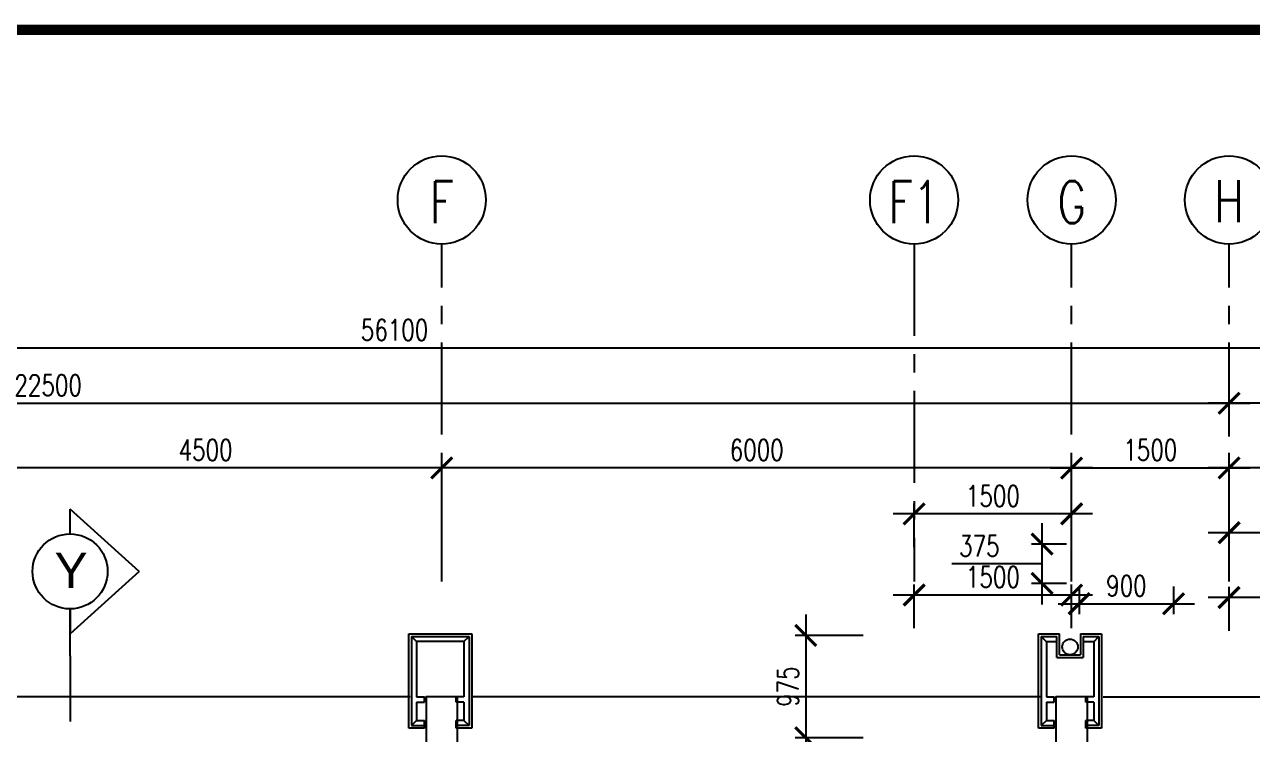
# Model space of a CAD drawing. Header units: inches. Extents: x -106706990 to 300603, y -86718466 to 1728185.
# Drawn here: x 143683 to 155381, y 50652 to 57416 of the extents above; entities that cross this region are included whole.
import ezdxf
from ezdxf.enums import TextEntityAlignment as Align

# ---------------------------------------------------------------- set-up
doc = ezdxf.new("R2010")
doc.units = ezdxf.units.IN
doc.header["$MEASUREMENT"] = 0
doc.linetypes.add('CENTER', pattern=[2, 1.25, -0.25, 0.25, -0.25])
for name, color, linetype in [('A-ARR', 4, 'Continuous'), ('A-BUBLE', 8, 'Continuous'), ('A-BUBLETEXT', 7, 'Continuous'), ('A-COLUMN', 3, 'Continuous'), ('A-DIM100', 4, 'Continuous'), ('A-ELEV3', 9, 'Continuous'), ('A-NOTE', 2, 'Continuous'), ('A-PANEL', 13, 'Continuous'), ('A-RWDP', 4, 'Continuous'), ('A-SECLINE', 3, 'CENTER'), ('Grid', 8, 'CENTER')]:
    doc.layers.add(name, color=color, linetype=linetype)
doc.styles.add('ARIAL-SPEC', font='arial.ttf', dxfattribs={"height": 200})
doc.styles.add('ROMANS', font='romans.shx', dxfattribs={"width": 0.75, "height": 200})
doc.styles.add('STYLE2', font='romans.shx', dxfattribs={"width": 0.75, "height": 1000})
doc.dimstyles.new('DIM 100', dxfattribs={"dimtxt": 200, "dimasz": 200, "dimexe": 100, "dimexo": 70, "dimgap": 70, "dimtad": 1, "dimtoh": 1, "dimdec": 0, "dimzin": 0, "dimdsep": 46, "dimtxsty": 'ROMANS', "dimblk": 'ARCHTICK', "dimcen": 0.09, "dimdle": 200, "dimclrd": 4, "dimclre": 4, "dimclrt": 2, "dimadec": 0, "dimazin": 0, "dimtfac": 1, "dimtdec": 0, "dimtmove": 1, "dimatfit": 3, "dimfxl": 1, "dimtzin": 0, "dimarcsym": 0})

# ---------------------------------------------------------------- blocks, each defined once
blk = doc.blocks.new('_ArchTick')
at = {"color": 0, "linetype": 'ByBlock', "const_width": 0.15}
blk.add_lwpolyline([(-0.5, -0.5), (0.5, 0.5)], dxfattribs=at)
blk = doc.blocks.new('*D588')
at = {"layer": 'A-ARR', "color": 4, "lineweight": -2, "transparency": 16777216}
for p, q in [((153377, 51891), (153377, 52666)), ((153608, 52466), (153277, 52466)), ((153042, 52278), (152516, 52278)), ((153377, 52278), (153042, 52278)), ((153610, 52091), (153277, 52091))]:
    blk.add_line(p, q, dxfattribs=at)
at = {"layer": 'DEFPOINTS', "color": 0, "transparency": 16777216}
for p in [(153377, 52466), (153678, 52466), (153680, 52091)]:
    blk.add_point(p, dxfattribs=at)
at = {"layer": 'A-ARR', "color": 4, "lineweight": -2, "transparency": 16777216, "xscale": 200, "yscale": 200, "zscale": 200}
for p, rotation in [((153377, 52466), 90), ((153377, 52091), 270)]:
    blk.add_blockref('_ArchTick', p, dxfattribs=dict(at, rotation=rotation))
at = {"layer": 'A-ARR', "color": 2, "transparency": 16777216, "insert": (152779, 52448), "char_height": 200, "attachment_point": 5, "style": 'ROMANS'}
blk.add_mtext('375', dxfattribs=at)
blk = doc.blocks.new('*D589')
at = {"layer": 'A-ARR', "color": 4, "lineweight": -2, "transparency": 16777216}
for p, q in [((153730, 52061), (153730, 51798)), ((154630, 52061), (154630, 51798)), ((153530, 51898), (154830, 51898))]:
    blk.add_line(p, q, dxfattribs=at)
at = {"layer": 'DEFPOINTS', "color": 0, "transparency": 16777216}
for p in [(153730, 52131), (154630, 52131), (154630, 51898)]:
    blk.add_point(p, dxfattribs=at)
at = {"layer": 'A-ARR', "color": 4, "lineweight": -2, "transparency": 16777216, "xscale": 200, "yscale": 200, "zscale": 200, "rotation": 180}
blk.add_blockref('_ArchTick', (153730, 51898), dxfattribs=at)
at = {"layer": 'A-ARR', "color": 4, "lineweight": -2, "transparency": 16777216, "xscale": 200, "yscale": 200, "zscale": 200}
blk.add_blockref('_ArchTick', (154630, 51898), dxfattribs=at)
at = {"layer": 'A-ARR', "color": 2, "transparency": 16777216, "insert": (154180, 52068), "char_height": 200, "attachment_point": 5, "style": 'ROMANS'}
blk.add_mtext('900', dxfattribs=at)
blk = doc.blocks.new('*D559')
at = {"layer": 'A-DIM100', "color": 4, "lineweight": -2, "transparency": 16777216}
for p, q in [((143158, 52874), (143158, 53291)), ((147658, 52874), (147658, 53291)), ((147858, 53191), (142958, 53191))]:
    blk.add_line(p, q, dxfattribs=at)
at = {"layer": 'DEFPOINTS', "color": 0, "transparency": 16777216}
for p in [(143158, 53191), (143158, 52804), (147658, 52804)]:
    blk.add_point(p, dxfattribs=at)
at = {"layer": 'A-DIM100', "color": 4, "lineweight": -2, "transparency": 16777216, "xscale": 200, "yscale": 200, "zscale": 200, "rotation": 180}
blk.add_blockref('_ArchTick', (143158, 53191), dxfattribs=at)
at = {"layer": 'A-DIM100', "color": 4, "lineweight": -2, "transparency": 16777216, "xscale": 200, "yscale": 200, "zscale": 200}
blk.add_blockref('_ArchTick', (147658, 53191), dxfattribs=at)
at = {"layer": 'A-DIM100', "color": 2, "transparency": 16777216, "insert": (145408, 53361), "char_height": 200, "attachment_point": 5, "style": 'ROMANS'}
blk.add_mtext('4500', dxfattribs=at)
blk = doc.blocks.new('*D560')
at = {"layer": 'A-DIM100', "color": 4, "lineweight": -2, "transparency": 16777216}
for p, q in [((147658, 52874), (147658, 53291)), ((153658, 52874), (153658, 53291)), ((153858, 53191), (147458, 53191))]:
    blk.add_line(p, q, dxfattribs=at)
at = {"layer": 'DEFPOINTS', "color": 0, "transparency": 16777216}
for p in [(147658, 53191), (147658, 52804), (153658, 52804)]:
    blk.add_point(p, dxfattribs=at)
at = {"layer": 'A-DIM100', "color": 4, "lineweight": -2, "transparency": 16777216, "xscale": 200, "yscale": 200, "zscale": 200, "rotation": 180}
blk.add_blockref('_ArchTick', (147658, 53191), dxfattribs=at)
at = {"layer": 'A-DIM100', "color": 4, "lineweight": -2, "transparency": 16777216, "xscale": 200, "yscale": 200, "zscale": 200}
blk.add_blockref('_ArchTick', (153658, 53191), dxfattribs=at)
at = {"layer": 'A-DIM100', "color": 2, "transparency": 16777216, "insert": (150658, 53361), "char_height": 200, "attachment_point": 5, "style": 'ROMANS'}
blk.add_mtext('6000', dxfattribs=at)
blk = doc.blocks.new('*D561')
at = {"layer": 'A-DIM100', "color": 4, "lineweight": -2, "transparency": 16777216}
for p, q in [((153658, 52874), (153658, 53291)), ((155158, 52874), (155158, 53291)), ((153458, 53191), (155358, 53191))]:
    blk.add_line(p, q, dxfattribs=at)
at = {"layer": 'DEFPOINTS', "color": 0, "transparency": 16777216}
for p in [(155158, 53191), (153658, 52804), (155158, 52804)]:
    blk.add_point(p, dxfattribs=at)
at = {"layer": 'A-DIM100', "color": 4, "lineweight": -2, "transparency": 16777216, "xscale": 200, "yscale": 200, "zscale": 200, "rotation": 180}
blk.add_blockref('_ArchTick', (153658, 53191), dxfattribs=at)
at = {"layer": 'A-DIM100', "color": 4, "lineweight": -2, "transparency": 16777216, "xscale": 200, "yscale": 200, "zscale": 200}
blk.add_blockref('_ArchTick', (155158, 53191), dxfattribs=at)
at = {"layer": 'A-DIM100', "color": 2, "transparency": 16777216, "insert": (154408, 53361), "char_height": 200, "attachment_point": 5, "style": 'ROMANS'}
blk.add_mtext('1500', dxfattribs=at)
blk = doc.blocks.new('*D562')
at = {"layer": 'A-DIM100', "color": 4, "lineweight": -2, "transparency": 16777216}
for p, q in [((155158, 52874), (155158, 53291)), ((161158, 52874), (161158, 53291)), ((161358, 53191), (154958, 53191))]:
    blk.add_line(p, q, dxfattribs=at)
at = {"layer": 'DEFPOINTS', "color": 0, "transparency": 16777216}
for p in [(155158, 53191), (155158, 52804), (161158, 52804)]:
    blk.add_point(p, dxfattribs=at)
at = {"layer": 'A-DIM100', "color": 4, "lineweight": -2, "transparency": 16777216, "xscale": 200, "yscale": 200, "zscale": 200, "rotation": 180}
blk.add_blockref('_ArchTick', (155158, 53191), dxfattribs=at)
at = {"layer": 'A-DIM100', "color": 4, "lineweight": -2, "transparency": 16777216, "xscale": 200, "yscale": 200, "zscale": 200}
blk.add_blockref('_ArchTick', (161158, 53191), dxfattribs=at)
at = {"layer": 'A-DIM100', "color": 2, "transparency": 16777216, "insert": (158158, 53361), "char_height": 200, "attachment_point": 5, "style": 'ROMANS'}
blk.add_mtext('6000', dxfattribs=at)
blk = doc.blocks.new('*D566')
at = {"layer": 'A-DIM100', "color": 4, "lineweight": -2, "transparency": 16777216}
for p, q in [((119158, 54020), (119158, 54437)), ((175258, 54020), (175258, 54437)), ((118958, 54337), (175458, 54337))]:
    blk.add_line(p, q, dxfattribs=at)
at = {"layer": 'DEFPOINTS', "color": 0, "transparency": 16777216}
for p in [(175258, 54337), (119158, 53950), (175258, 53950)]:
    blk.add_point(p, dxfattribs=at)
at = {"layer": 'A-DIM100', "color": 4, "lineweight": -2, "transparency": 16777216, "xscale": 200, "yscale": 200, "zscale": 200, "rotation": 180}
blk.add_blockref('_ArchTick', (119158, 54337), dxfattribs=at)
at = {"layer": 'A-DIM100', "color": 4, "lineweight": -2, "transparency": 16777216, "xscale": 200, "yscale": 200, "zscale": 200}
blk.add_blockref('_ArchTick', (175258, 54337), dxfattribs=at)
at = {"layer": 'A-DIM100', "color": 2, "transparency": 16777216, "insert": (147208, 54507), "char_height": 200, "attachment_point": 5, "style": 'ROMANS'}
blk.add_mtext('56100', dxfattribs=at)
blk = doc.blocks.new('*D567')
at = {"layer": 'A-DIM100', "color": 4, "lineweight": -2, "transparency": 16777216}
for p, q in [((132458, 53808), (155358, 53808)), ((132658, 53491), (132658, 53908)), ((155158, 53491), (155158, 53908))]:
    blk.add_line(p, q, dxfattribs=at)
at = {"layer": 'DEFPOINTS', "color": 0, "transparency": 16777216}
for p in [(155158, 53808), (132658, 53421), (155158, 53421)]:
    blk.add_point(p, dxfattribs=at)
at = {"layer": 'A-DIM100', "color": 4, "lineweight": -2, "transparency": 16777216, "xscale": 200, "yscale": 200, "zscale": 200, "rotation": 180}
blk.add_blockref('_ArchTick', (132658, 53808), dxfattribs=at)
at = {"layer": 'A-DIM100', "color": 4, "lineweight": -2, "transparency": 16777216, "xscale": 200, "yscale": 200, "zscale": 200}
blk.add_blockref('_ArchTick', (155158, 53808), dxfattribs=at)
at = {"layer": 'A-DIM100', "color": 2, "transparency": 16777216, "insert": (143908, 53978), "char_height": 200, "attachment_point": 5, "style": 'ROMANS'}
blk.add_mtext('22500', dxfattribs=at)
blk = doc.blocks.new('*D577')
at = {"layer": 'A-DIM100', "color": 4, "lineweight": -2, "transparency": 16777216}
for p, q in [((175458, 53808), (154958, 53808)), ((155158, 53491), (155158, 53908)), ((175258, 53491), (175258, 53908))]:
    blk.add_line(p, q, dxfattribs=at)
at = {"layer": 'DEFPOINTS', "color": 0, "transparency": 16777216}
for p in [(155158, 53808), (155158, 53421), (175258, 53421)]:
    blk.add_point(p, dxfattribs=at)
at = {"layer": 'A-DIM100', "color": 4, "lineweight": -2, "transparency": 16777216, "xscale": 200, "yscale": 200, "zscale": 200, "rotation": 180}
blk.add_blockref('_ArchTick', (155158, 53808), dxfattribs=at)
at = {"layer": 'A-DIM100', "color": 4, "lineweight": -2, "transparency": 16777216, "xscale": 200, "yscale": 200, "zscale": 200}
blk.add_blockref('_ArchTick', (175258, 53808), dxfattribs=at)
at = {"layer": 'A-DIM100', "color": 2, "transparency": 16777216, "insert": (165208, 53978), "char_height": 200, "attachment_point": 5, "style": 'ROMANS'}
blk.add_mtext('20100', dxfattribs=at)
blk = doc.blocks.new('*D549')
at = {"layer": 'A-DIM100', "color": 4, "lineweight": -2, "transparency": 16777216}
for p, q in [((155158, 52257), (155158, 52674)), ((158158, 52257), (158158, 52674)), ((158358, 52574), (154958, 52574))]:
    blk.add_line(p, q, dxfattribs=at)
at = {"layer": 'DEFPOINTS', "color": 0, "transparency": 16777216}
for p in [(155158, 52574), (155158, 52187), (158158, 52187)]:
    blk.add_point(p, dxfattribs=at)
at = {"layer": 'A-DIM100', "color": 4, "lineweight": -2, "transparency": 16777216, "xscale": 200, "yscale": 200, "zscale": 200, "rotation": 180}
blk.add_blockref('_ArchTick', (155158, 52574), dxfattribs=at)
at = {"layer": 'A-DIM100', "color": 4, "lineweight": -2, "transparency": 16777216, "xscale": 200, "yscale": 200, "zscale": 200}
blk.add_blockref('_ArchTick', (158158, 52574), dxfattribs=at)
at = {"layer": 'A-DIM100', "color": 2, "transparency": 16777216, "insert": (156658, 52744), "char_height": 200, "attachment_point": 5, "style": 'ROMANS'}
blk.add_mtext('3000', dxfattribs=at)
blk = doc.blocks.new('*D551')
at = {"layer": 'A-DIM100', "color": 4, "lineweight": -2, "transparency": 16777216}
for p, q in [((155158, 51639), (155158, 52057)), ((157108, 51639), (157108, 52057)), ((157308, 51957), (154958, 51957))]:
    blk.add_line(p, q, dxfattribs=at)
at = {"layer": 'DEFPOINTS', "color": 0, "transparency": 16777216}
for p in [(155158, 51957), (155158, 51569), (157108, 51569)]:
    blk.add_point(p, dxfattribs=at)
at = {"layer": 'A-DIM100', "color": 4, "lineweight": -2, "transparency": 16777216, "xscale": 200, "yscale": 200, "zscale": 200, "rotation": 180}
blk.add_blockref('_ArchTick', (155158, 51957), dxfattribs=at)
at = {"layer": 'A-DIM100', "color": 4, "lineweight": -2, "transparency": 16777216, "xscale": 200, "yscale": 200, "zscale": 200}
blk.add_blockref('_ArchTick', (157108, 51957), dxfattribs=at)
at = {"layer": 'A-DIM100', "color": 2, "transparency": 16777216, "insert": (156133, 52127), "char_height": 200, "attachment_point": 5, "style": 'ROMANS'}
blk.add_mtext('1950', dxfattribs=at)
blk = doc.blocks.new('*D535')
at = {"layer": 'A-DIM100', "color": 4, "lineweight": -2, "transparency": 16777216}
for p, q in [((152158, 52437), (152158, 52854)), ((153658, 52437), (153658, 52854)), ((153858, 52754), (151958, 52754))]:
    blk.add_line(p, q, dxfattribs=at)
at = {"layer": 'DEFPOINTS', "color": 0, "transparency": 16777216}
for p in [(152158, 52754), (152158, 52367), (153658, 52367)]:
    blk.add_point(p, dxfattribs=at)
at = {"layer": 'A-DIM100', "color": 4, "lineweight": -2, "transparency": 16777216, "xscale": 200, "yscale": 200, "zscale": 200, "rotation": 180}
blk.add_blockref('_ArchTick', (152158, 52754), dxfattribs=at)
at = {"layer": 'A-DIM100', "color": 4, "lineweight": -2, "transparency": 16777216, "xscale": 200, "yscale": 200, "zscale": 200}
blk.add_blockref('_ArchTick', (153658, 52754), dxfattribs=at)
at = {"layer": 'A-DIM100', "color": 2, "transparency": 16777216, "insert": (152908, 52924), "char_height": 200, "attachment_point": 5, "style": 'ROMANS'}
blk.add_mtext('1500', dxfattribs=at)
blk = doc.blocks.new('*D547')
at = {"layer": 'A-DIM100', "color": 4, "lineweight": -2, "transparency": 16777216}
for p, q in [((151126, 51795), (151126, 50420)), ((151672, 51595), (151026, 51595)), ((151672, 50620), (151026, 50620))]:
    blk.add_line(p, q, dxfattribs=at)
at = {"layer": 'DEFPOINTS', "color": 0, "transparency": 16777216}
for p in [(151742, 51595), (151126, 50620), (151742, 50620)]:
    blk.add_point(p, dxfattribs=at)
at = {"layer": 'A-DIM100', "color": 4, "lineweight": -2, "transparency": 16777216, "xscale": 200, "yscale": 200, "zscale": 200}
for p, rotation in [((151126, 51595), 90), ((151126, 50620), 270)]:
    blk.add_blockref('_ArchTick', p, dxfattribs=dict(at, rotation=rotation))
at = {"layer": 'A-DIM100', "color": 2, "transparency": 16777216, "insert": (150956, 51107), "char_height": 200, "attachment_point": 5, "rotation": 90, "style": 'ROMANS'}
blk.add_mtext('975', dxfattribs=at)
blk = doc.blocks.new('*D548')
at = {"layer": 'A-DIM100', "color": 4, "lineweight": -2, "transparency": 16777216}
for p, q in [((152158, 51664), (152158, 52081)), ((153658, 51664), (153658, 52081)), ((151958, 51981), (153858, 51981))]:
    blk.add_line(p, q, dxfattribs=at)
at = {"layer": 'DEFPOINTS', "color": 0, "transparency": 16777216}
for p in [(153658, 51981), (152158, 51594), (153658, 51594)]:
    blk.add_point(p, dxfattribs=at)
at = {"layer": 'A-DIM100', "color": 4, "lineweight": -2, "transparency": 16777216, "xscale": 200, "yscale": 200, "zscale": 200, "rotation": 180}
blk.add_blockref('_ArchTick', (152158, 51981), dxfattribs=at)
at = {"layer": 'A-DIM100', "color": 4, "lineweight": -2, "transparency": 16777216, "xscale": 200, "yscale": 200, "zscale": 200}
blk.add_blockref('_ArchTick', (153658, 51981), dxfattribs=at)
at = {"layer": 'A-DIM100', "color": 2, "transparency": 16777216, "insert": (152908, 52151), "char_height": 200, "attachment_point": 5, "style": 'ROMANS'}
blk.add_mtext('1500', dxfattribs=at)
blk = doc.blocks.new('A$C0ECF3D93')
at = {"layer": 'A-NOTE', "color": 8, "linetype": 'Continuous', "ltscale": 500}
for p, q in [((75, 825), (25, 875)), ((75, 650), (75, 825)), ((75, 825), (150, 825)), ((150, 875), (150, 825)), ((450, 875), (450, 825)), ((525, 825), (450, 825)), ((525, 825), (575, 875)), ((525, 650), (525, 825)), ((75, 650), (150, 650)), ((75, 75), (75, 600)), ((75, 600), (150, 600)), ((150, 650), (150, 600)), ((525, 650), (450, 650)), ((450, 650), (450, 600)), ((525, 600), (450, 600)), ((525, 75), (525, 600)), ((75, 75), (25, 25)), ((75, 75), (525, 75)), ((525, 75), (575, 25))]:
    blk.add_line(p, q, dxfattribs=at)
at = {"layer": 'A-PANEL', "color": 8}
for p, q in [((0, 0), (0, 900)), ((0, 900), (150, 900)), ((25, 875), (150, 875)), ((25, 25), (25, 875)), ((150, 900), (150, 875)), ((450, 900), (600, 900)), ((450, 900), (450, 875)), ((575, 875), (450, 875)), ((575, 25), (575, 875)), ((600, 900), (600, 0)), ((600, 0), (0, 0)), ((575, 25), (25, 25))]:
    blk.add_line(p, q, dxfattribs=at)
blk = doc.blocks.new('A$C75E66BF6')
at = {"layer": 'A-NOTE', "color": 8, "linetype": 'Continuous', "ltscale": 500}
for p, q in [((75, 825), (25, 875)), ((75, 650), (75, 825)), ((75, 825), (150, 825)), ((150, 875), (150, 825)), ((450, 875), (450, 825)), ((525, 825), (450, 825)), ((525, 825), (575, 875)), ((525, 650), (525, 825)), ((75, 650), (150, 650)), ((75, 75), (75, 600)), ((75, 600), (150, 600)), ((150, 650), (150, 600)), ((525, 650), (450, 650)), ((450, 650), (450, 600)), ((525, 600), (450, 600)), ((525, 75), (525, 600)), ((75, 75), (25, 25)), ((75, 75), (175, 75)), ((425, 75), (525, 75)), ((525, 75), (575, 25))]:
    blk.add_line(p, q, dxfattribs=at)
at = {"layer": 'A-PANEL', "color": 8}
for p, q in [((0, 0), (0, 900)), ((0, 900), (150, 900)), ((25, 875), (150, 875)), ((25, 25), (25, 875)), ((150, 900), (150, 875)), ((450, 900), (600, 900)), ((450, 900), (450, 875)), ((575, 875), (450, 875)), ((575, 25), (575, 875)), ((600, 900), (600, 0)), ((425, 225), (175, 225)), ((175, 25), (175, 225)), ((400, 200), (200, 200)), ((200, 0), (200, 200)), ((400, 200), (400, 0)), ((425, 225), (425, 25)), ((200, 0), (0, 0)), ((175, 25), (25, 25)), ((600, 0), (400, 0)), ((575, 25), (425, 25))]:
    blk.add_line(p, q, dxfattribs=at)
at = {"layer": 'A-RWDP', "color": 8}
blk.add_circle((300, 125), 75, dxfattribs=at)

msp = doc.modelspace()

# ---------------------------------------------------------------- linework, layer by layer
at = {"color": 7}
msp.add_lwpolyline([(112179.3, 57366.1, 100, 100, 0), (191679.3, 57366.1, 100, 100, 0)], format="xyseb", dxfattribs=at)
at = {"layer": 'A-BUBLE'}
for centre in [(147657.8, 55745), (152157.8, 55745), (153657.8, 55745), (155157.8, 55745)]:
    msp.add_circle(centre, 420, dxfattribs=at)
at = {"layer": 'A-COLUMN', "color": 8}
for points in [[(147807.8, 51009.7), (147507.8, 51009.7), (147507.8, 50409.7), (147807.8, 50409.7)], [(153807.8, 51009.7), (153507.8, 51009.7), (153507.8, 50409.7), (153807.8, 50409.7)]]:
    msp.add_lwpolyline(points, close=True, dxfattribs=at)
at = {"layer": 'A-ELEV3', "color": 8}
for p, q in [((147357.8, 51009.4), (143457.8, 51009.4)), ((153357.8, 51009.4), (147957.8, 51009.4)), ((153957.8, 51009.4), (155682.8, 51009.4))]:
    msp.add_line(p, q, dxfattribs=at)
at = {"layer": 'A-SECLINE', "color": 8, "linetype": 'Continuous', "ltscale": 500}
for p, q in [((144773.9, 52205.3), (144116.8, 52799.4)), ((144116.8, 52562.6), (144116.8, 52799.4)), ((144773.9, 52205.3), (144116.8, 51611.3))]:
    msp.add_line(p, q, dxfattribs=at)
at = {"layer": 'A-SECLINE', "color": 8, "linetype": 'CENTER', "ltscale": 500}
for p, q in [((144116.8, 51399.9), (144116.8, 51848)), ((144116.8, 51848), (144116.8, 51611.3)), ((144116.8, 51399.9), (144116.8, 50666.1))]:
    msp.add_line(p, q, dxfattribs=at)
at = {"layer": 'A-SECLINE', "color": 8, "linetype": 'Continuous', "ltscale": 500}
msp.add_circle((144116.8, 52205.3), 357.3, dxfattribs=at)
at = {"layer": 'Grid', "ltscale": 700}
for p, q in [((147657.8, 52110.5), (147657.8, 55325)), ((152157.8, 55325), (152157.8, 52110.5)), ((153657.8, 52110.5), (153657.8, 55325)), ((155157.8, 52110.5), (155157.8, 55325))]:
    msp.add_line(p, q, dxfattribs=at)

# ---------------------------------------------------------------- block references
at = {"layer": 'A-ARR', "color": 8, "rotation": 180}
for name, p in [('A$C0ECF3D93', (147943.6, 51611)), ('A$C75E66BF6', (153943.1, 51610.9))]:
    msp.add_blockref(name, p, dxfattribs=at)

# ---------------------------------------------------------------- texts
at = {"layer": 'A-BUBLETEXT', "color": 3, "style": 'STYLE2', "width": 0.75}
for s, p in [('F', (147657.8, 55524.8)), ('F1', (152157.8, 55524.8)), ('G', (153657.8, 55524.8)), ('H', (155157.8, 55532.7))]:
    msp.add_text(s, height=400, dxfattribs=at).set_placement(p, align=Align.CENTER)
at = {"layer": 'A-SECLINE', "color": 8, "linetype": 'CENTER', "ltscale": 500, "style": 'ARIAL-SPEC'}
msp.add_attdef('Y', (143969.1, 52045.9), 'T1', height=337.5, dxfattribs=at)

# ---------------------------------------------------------------- dimensions: what is measured, and where the dimension line sits
at = {"layer": 'A-ARR'}
dim = msp.add_linear_dim(base=(153377.1, 52465.5), p1=(153679.7, 52090.5), p2=(153677.8, 52465.5), angle=90, dimstyle='DIM 100', override={"dimfxl": 0.18, "dimarcsym": 1}, dxfattribs=at)
dim.commit()
dim.dimension.update_dxf_attribs({"geometry": '*D588', "text_midpoint": (152972.1, 52448)})
dim = msp.add_linear_dim(base=(154630, 51898.2), p1=(153730, 52131.4), p2=(154630, 52131.4), dimstyle='DIM 100', override={"dimfxl": 0.18, "dimarcsym": 1}, dxfattribs=at)
dim.commit()
dim.dimension.update_dxf_attribs({"geometry": '*D589', "text_midpoint": (154180, 52068.2)})
at = {"layer": 'A-DIM100'}
for base, p1, p2, picture, middle in [((175257.8, 54336.7), (119157.8, 53949.6), (175257.8, 53949.6), '*D566', (147207.8, 54506.7)), ((155157.8, 53808), (132657.8, 53420.9), (155157.8, 53420.9), '*D567', (143907.8, 53978)), ((155157.8, 53190.8), (153657.8, 52803.8), (155157.8, 52803.8), '*D561', (154407.8, 53360.8)), ((153657.8, 51981.2), (152157.8, 51594.1), (153657.8, 51594.1), '*D548', (152907.8, 52151.2))]:
    dim = msp.add_linear_dim(base=base, p1=p1, p2=p2, dimstyle='DIM 100', dxfattribs=at)
    dim.commit()
    dim.dimension.update_dxf_attribs({"geometry": picture, "text_midpoint": middle})
for base, p1, p2, angle, picture, middle in [((155157.8, 53808), (175257.8, 53420.9), (155157.8, 53420.9), 180, '*D577', (165207.8, 53978)), ((143157.8, 53190.8), (147657.8, 52803.8), (143157.8, 52803.8), 180, '*D559', (145407.8, 53360.8)), ((147657.8, 53190.8), (153657.8, 52803.8), (147657.8, 52803.8), 180, '*D560', (150657.8, 53360.8)), ((155157.8, 53190.8), (161157.8, 52803.8), (155157.8, 52803.8), 180, '*D562', (158157.8, 53360.8)), ((152157.8, 52753.7), (153657.8, 52366.6), (152157.8, 52366.6), 180, '*D535', (152907.8, 52923.7)), ((155157.8, 52573.7), (158157.8, 52186.6), (155157.8, 52186.6), 180, '*D549', (156657.8, 52743.7)), ((155157.8, 51956.5), (157107.8, 51569.5), (155157.8, 51569.5), 180, '*D551', (156132.8, 52126.5)), ((151125.9, 50619.8), (151741.6, 51594.8), (151741.6, 50619.8), 90, '*D547', (150955.9, 51107.3))]:
    dim = msp.add_linear_dim(base=base, p1=p1, p2=p2, angle=angle, dimstyle='DIM 100', dxfattribs=at)
    dim.commit()
    dim.dimension.update_dxf_attribs({"geometry": picture, "text_midpoint": middle})

doc.saveas('drawing.dxf')
